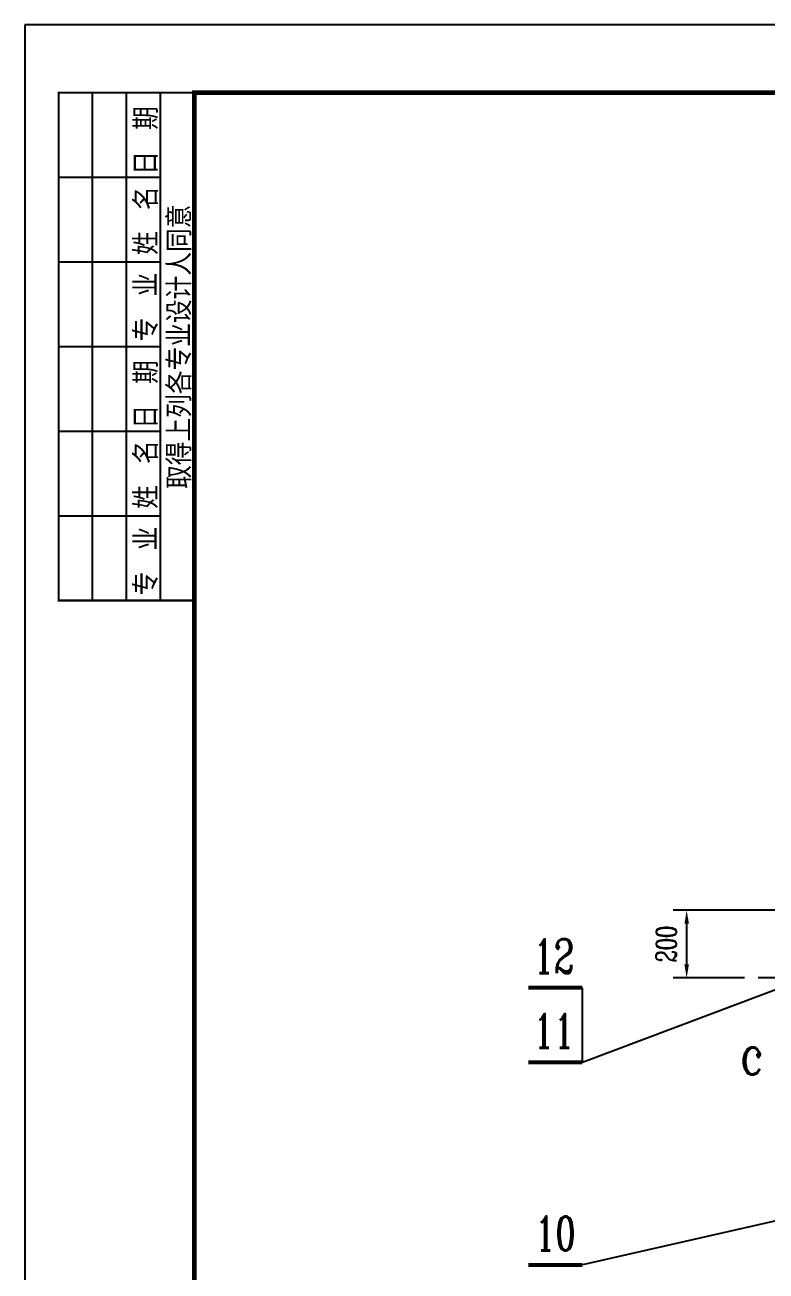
# Model space of a CAD drawing. Extents: x 37280 to 54100, y -24210 to -11888.
# Drawn here: x 37280 to 39469, y -15568 to -11888 of the extents above; entities that cross this region are included whole.
import ezdxf

# ---------------------------------------------------------------- set-up
doc = ezdxf.new("R2010")
doc.units = 0
doc.header["$LTSCALE"] = 120
doc.header["$MEASUREMENT"] = 0
doc.linetypes.add('CENTER', pattern=[2, 1.25, -0.25, 0.25, -0.25])
doc.layers.get('0').update_dxf_attribs({"linetype": 'CONTINUOUS'})
for name, color, linetype in [('4', 1, 'CENTER'), ('P4', 4, 'CONTINUOUS'), ('TAB', 7, 'CONTINUOUS')]:
    doc.layers.add(name, color=color, linetype=linetype)
doc.styles.add('RC', font='romanc', dxfattribs={"width": 0.7, "bigfont": 'hztxt'})
doc.styles.add('SD', font='romanc', dxfattribs={"width": 0.7, "bigfont": 'hztxt'})
doc.styles.add('TK02', font='txt', dxfattribs={"bigfont": 'hztxt'})

# ---------------------------------------------------------------- blocks, each defined once
blk = doc.blocks.new('HQL')
at = {"layer": 'TAB'}
for p, q in [((-15, -75), (-15, 0)), ((-10, -75), (-10, 0)), ((-5, -75), (-5, 0)), ((-20, -25), (-5, -25)), ((-20, -50), (-5, -50)), ((-15, -150), (-15, -75)), ((-10, -150), (-10, -75)), ((-5, -150), (-5, -75)), ((-20, -100), (-5, -100)), ((-20, -125), (-5, -125))]:
    blk.add_line(p, q, dxfattribs=at)
at = {"layer": 'TAB', "const_width": 0.3}
for points in [[(-20, -75), (-20, 0), (0, 0)], [(0, -150), (-20, -150), (-20, -75)], [(-20, -75), (-5, -75)]]:
    blk.add_lwpolyline(points, dxfattribs=at)
at = {"layer": 'TAB'}
for points in [[(0, -75), (0, 0)], [(0, -150), (0, -75)]]:
    blk.add_lwpolyline(points, dxfattribs=at)
blk = doc.blocks.new('NEW')
at = {"yscale": 0.5}
blk.add_blockref('HQL', (0, 0), dxfattribs=at)

msp = doc.modelspace()

# ---------------------------------------------------------------- linework, layer by layer
for p, q in [((39637, -14502.7), (39194.4, -14502.7)), ((39234.4, -14662.7), (39234.4, -14542.7)), ((39551.4, -14716.8), (38926.6, -14952)), ((39405.3, -14702.7), (39194.4, -14702.7)), ((38926.6, -14952), (38926.6, -14731.5)), ((39691.7, -15375.6), (38926.6, -15550.5))]:
    msp.add_line(p, q)
for points in [[(39227.7, -14542.7), (39241.1, -14542.7), (39234.4, -14502.7)], [(39227.7, -14662.7), (39241.1, -14662.7), (39234.4, -14702.7)]]:
    msp.add_solid(points)
at = {"layer": '4'}
msp.add_line((39775.1, -14702.7), (39445.3, -14702.7), dxfattribs=at)
at = {"layer": 'P4', "const_width": 12}
for points in [[(38766.6, -14731.5), (38926.6, -14731.5)], [(38766.6, -14952), (38926.6, -14952)], [(38766.6, -15550.5), (38926.6, -15550.5)]]:
    msp.add_lwpolyline(points, dxfattribs=at)
at = {"layer": 'TAB'}
for p, q in [((54100.4, -11887.8), (37280.4, -11887.8)), ((37280.4, -11887.8), (37280.4, -23767.8))]:
    msp.add_line(p, q, dxfattribs=at)
at = {"layer": 'TAB', "const_width": 14}
msp.add_lwpolyline([(37780.4, -23567.8), (53900.4, -23567.8), (53900.4, -12087.8), (37780.4, -12087.8)], close=True, dxfattribs=at)

# ---------------------------------------------------------------- block references
at = {"xscale": 20, "yscale": 20, "zscale": 20}
msp.add_blockref('NEW', (37780.4, -12087.8), dxfattribs=at)

# ---------------------------------------------------------------- texts
at = {"color": 3, "style": 'SD', "width": 0.7}
msp.add_text('c', height=120, dxfattribs=at).set_placement((39392.4, -14988.3))
at = {"insert": (39174.4, -14602.7), "char_height": 60, "attachment_point": 5, "rotation": 90, "style": 'RC'}
msp.add_mtext('\\A1;200', dxfattribs=at)
at = {"layer": 'P4', "style": 'SD', "width": 0.7}
for s, p in [('12', (38782, -14688.2)), ('11', (38782, -14908.7)), ('10', (38786.7, -15507.2))]:
    msp.add_text(s, height=100, dxfattribs=at).set_placement(p)
at = {"layer": 'TAB', "style": 'TK02'}
for s, p in [('日 期', (37673.5, -12330.2)), ('姓 名', (37673.5, -12567)), ('取得上列各专业设计人同意', (37771.9, -13258.3)), ('专 业', (37673.5, -12822.2)), ('日 期', (37673.5, -13080.2)), ('姓 名', (37673.5, -13317)), ('专 业', (37673.5, -13572.2))]:
    msp.add_text(s, height=70, rotation=90, dxfattribs=at).set_placement(p)

doc.saveas('drawing.dxf')
